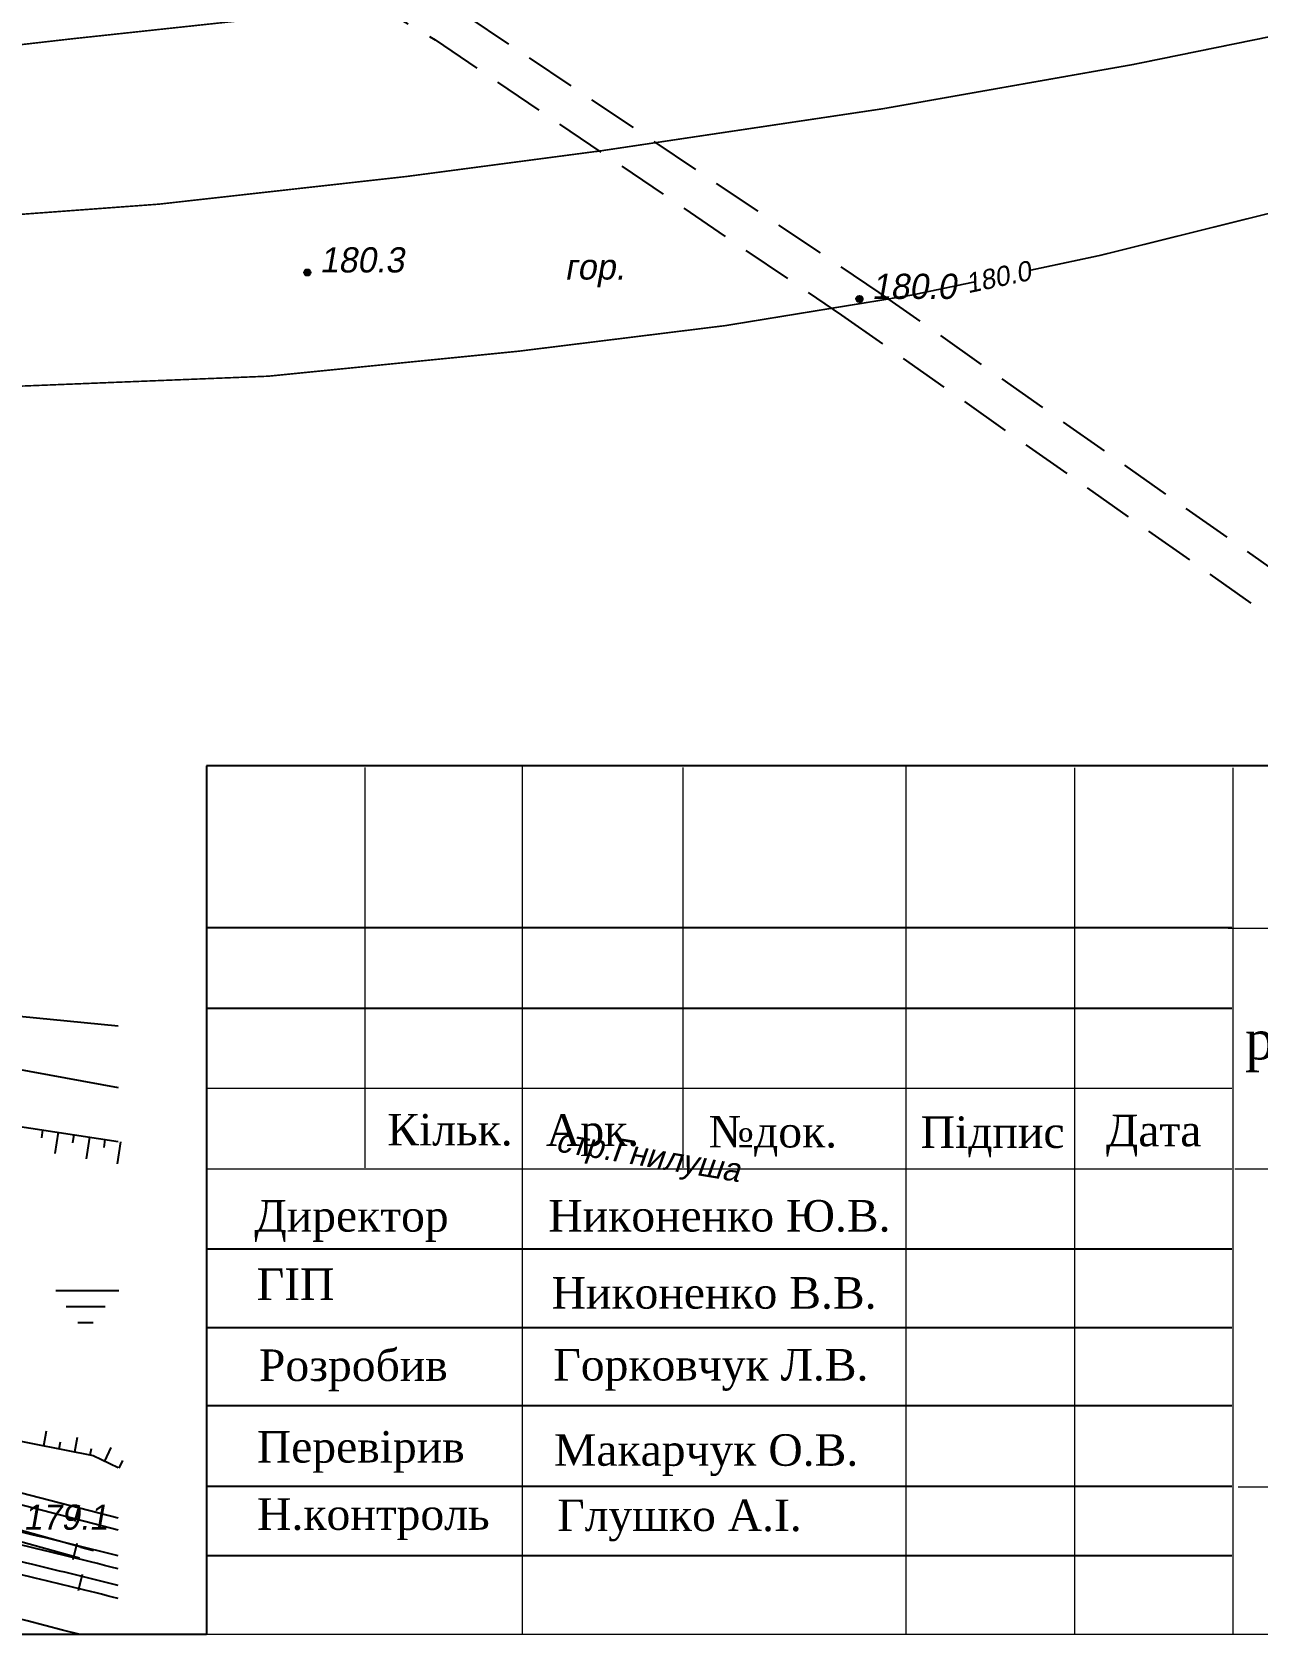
# Model space of a CAD drawing. Header units: millimetres. Extents: x 0 to 6474735, y 0 to 11273163.
# Drawn here: x 3233871.8 to 3234027.4, y 5634883.6 to 5635087.1 of the extents above; entities that cross this region are included whole.
import ezdxf
from ezdxf.enums import TextEntityAlignment as Align

# ---------------------------------------------------------------- set-up
doc = ezdxf.new("R2010")
doc.units = ezdxf.units.MM
doc.linetypes.add('DASHED2', pattern=[9.525, 6.35, -3.175])
for name, color, linetype in [('BL', 7, 'Continuous'), ('LINE_OBJ', 7, 'Continuous'), ('БОЛОТА', 7, 'Continuous'), ('ВЫСОТЫ', 7, 'Continuous'), ('ГОРИЗОНТАЛИ', 22, 'Continuous'), ('ЖЕЛЕЗНЫЕ_ДОРОГИ', 7, 'Continuous'), ('К_РЕЛЬЕФ', 7, 'Continuous'), ('ПИКЕТЫ', 7, 'Continuous'), ('РАСТИТЕЛЬНОСТЬ', 7, 'Continuous'), ('РЕЛЬЕФ', 7, 'Continuous'), ('СЕЛЬХОЗ_УГОДИЯ', 7, 'Continuous'), ('ТОКА_СТ', 1, 'Continuous')]:
    doc.layers.add(name, color=color, linetype=linetype)
doc.styles.add('universw', font='universw.shx', dxfattribs={"oblique": 10})

# ---------------------------------------------------------------- blocks, each defined once
blk = doc.blocks.new('piket')
at = {"layer": 'ПИКЕТЫ', "linetype": 'Continuous'}
h = blk.add_hatch(color=7, dxfattribs=at)
edge = h.paths.add_edge_path()
edge.add_arc((0, 0), 0.3, 0, 360)
at = {"layer": 'ПИКЕТЫ', "color": 7, "linetype": 'Continuous'}
blk.add_circle((0, 0), 0.3, dxfattribs=at)
at = {"layer": 'ВЫСОТЫ', "style": 'universw', "oblique": 6}
blk.add_attdef('H', (1.88, -0.23), '', height=2, dxfattribs=at)
at = {"layer": 'ТОКА_СТ', "style": 'universw', "oblique": 6, "flags": 1}
blk.add_attdef('POINT', text='', height=2, dxfattribs=at).set_placement((0, -2.79), align=Align.CENTER)
blk = doc.blocks.new('468')
at = {"color": 0, "linetype": 'Continuous'}
for p, q in [((-1.904713, 2.041027), (2.099072, 2.041027)), ((1.243894, 0.996781), (-1.243894, 0.996781)), ((-0.505332, 0), (0.46646, 0))]:
    blk.add_line(p, q, dxfattribs=at)

msp = doc.modelspace()

# ---------------------------------------------------------------- linework, layer by layer
at = {"lineweight": 18}
for p, q in [((3233893.929, 5634884.305), (3233893.929, 5634993.934)), ((3234264.222, 5634993.959), (3233894.175, 5634993.959)), ((3233914.015, 5634993.749), (3233914.015, 5634942.934)), ((3233934.015, 5634883.762), (3233934.015, 5634993.814)), ((3233954.445, 5634942.934), (3233954.445, 5634993.749)), ((3233982.695, 5634993.814), (3233982.695, 5634883.746)), ((3234004.156, 5634883.746), (3234004.156, 5634993.718)), ((3234024.181, 5634993.718), (3234024.181, 5634883.752)), ((3234023.605, 5634973.344), (3234263.866, 5634973.344)), ((3234024.074, 5634953.012), (3233893.988, 5634953.012)), ((3233893.988, 5634942.818), (3234024.074, 5634942.818)), ((3234024.463, 5634942.785), (3234263.434, 5634942.785)), ((3234024.878, 5634902.433), (3234264.135, 5634902.433))]:
    msp.add_line(p, q, dxfattribs=at)
for p, q in [((3234024.074, 5634973.4), (3233893.988, 5634973.4)), ((3233893.988, 5634963.206), (3234024.074, 5634963.206)), ((3234024.074, 5634932.625), (3233893.988, 5634932.625)), ((3233893.988, 5634922.662), (3234024.074, 5634922.662)), ((3234024.074, 5634912.7), (3233893.988, 5634912.7)), ((3233893.988, 5634902.506), (3234024.074, 5634902.506)), ((3233893.988, 5634893.702), (3234024.074, 5634893.702))]:
    msp.add_line(p, q)
at = {"color": 7, "lineweight": 18}
msp.add_lwpolyline([(3233108.398, 5636373.935), (3234264.428, 5636373.965), (3234264.435, 5634883.717), (3233108.432, 5634883.638)], close=True, dxfattribs=at)
at = {"color": 7, "linetype": 'Continuous'}
msp.add_lwpolyline([(3233108.398, 5636373.935), (3234264.428, 5636373.965), (3234264.428, 5634993.959), (3233893.929, 5634993.934), (3233893.929, 5634883.692), (3233108.432, 5634883.692)], close=True, dxfattribs=at)
at = {"layer": 'BL'}
msp.add_lwpolyline([(3233877.968, 5634894.796), (3233879.569, 5634894.339)], dxfattribs=at)
at = {"layer": 'LINE_OBJ', "color": 7, "linetype": 'Continuous'}
for points in [[(3233877.91, 5634883.692, 0.0027371), (3233805.69, 5634901.64, 0.0014015), (3233802.383, 5634902.433, 0.0002833), (3233786.01, 5634906.3)], [(3233877.91, 5634883.692, 0.0027371), (3233805.69, 5634901.64, 0.0014015), (3233802.383, 5634902.433, 0.0002833), (3233786.01, 5634906.3)], [(3233877.91, 5634883.692, 0.0027371), (3233805.69, 5634901.64, 0.0014015), (3233802.383, 5634902.433, 0.0002833), (3233786.01, 5634906.3)], [(3233877.91, 5634883.692, 0.0027371), (3233805.69, 5634901.64, 0.0014015), (3233802.383, 5634902.433, 0.0002833), (3233786.01, 5634906.3)], [(3233882.706, 5634893.669, 0.0068106), (3233869.09, 5634896.99, 0.0036209), (3233864.006, 5634898.118, 0.0042993), (3233859.71, 5634899, 0.0039509), (3233854.322, 5634900.014, 0.0059147), (3233850.71, 5634900.62, 0.0043223), (3233847.125, 5634901.146, 0.0031268), (3233842.16, 5634901.8, 0.0063508), (3233837.037, 5634902.376, -0.0060182), (3233831.63, 5634902.98, -0.0057671), (3233831.003, 5634903.065, -0.0003209), (3233819.76, 5634904.73, -0.0107913), (3233814.825, 5634905.573, -0.0059886), (3233805.99, 5634907.39)], [(3233882.706, 5634893.669, 0.0068106), (3233869.09, 5634896.99, 0.0036209), (3233864.006, 5634898.118, 0.0042993), (3233859.71, 5634899, 0.0039509), (3233854.322, 5634900.014, 0.0059147), (3233850.71, 5634900.62, 0.0043223), (3233847.125, 5634901.146, 0.0031268), (3233842.16, 5634901.8, 0.0063508), (3233837.037, 5634902.376, -0.0060182), (3233831.63, 5634902.98, -0.0057671), (3233831.003, 5634903.065, -0.0003209), (3233819.76, 5634904.73, -0.0107913), (3233814.825, 5634905.573, -0.0059886), (3233805.99, 5634907.39)], [(3233882.706, 5634889.922, 0.0026102), (3233871.87, 5634892.57, 0.0006211), (3233857.575, 5634895.966, 0.002552)], [(3233882.706, 5634889.922, 0.0026102), (3233871.87, 5634892.57, 0.0006211), (3233857.575, 5634895.966, 0.002552)]]:
    msp.add_lwpolyline(points, format="xyb", dxfattribs=at)
at = {"layer": 'БОЛОТА', "color": 141, "linetype": 'Continuous', "elevation": 180.2}
msp.add_lwpolyline([(3233812.408, 5634970.552), (3233818.12, 5634970.43), (3233829.94, 5634969.71), (3233849.011, 5634964.234), (3233882.706, 5634960.947)], dxfattribs=at)
at = {"layer": 'БОЛОТА', "color": 7, "linetype": 'Continuous', "elevation": 180.2}
msp.add_lwpolyline([(3233800.384, 5634965.708), (3233817.02, 5634963.43), (3233825.55, 5634962.95), (3233858.02, 5634957.65), (3233882.706, 5634953.138)], dxfattribs=at)
at = {"layer": 'ГОРИЗОНТАЛИ', "color": 34, "linetype": 'Continuous', "const_width": 0.2}
for points in [[(3233980.065, 5635077.411), (3234011.519, 5635082.971), (3234042.219, 5635089.223), (3234073.253, 5635096.381), (3234104.832, 5635104.534)], [(3233722.238, 5635068.541), (3233876.838, 5635086.234), (3233908.399, 5635089.625), (3233914.879, 5635090.444)], [(3233943.345, 5635071.923), (3233943.345, 5635071.923), (3233980.055, 5635077.402)], [(3233998.486, 5635056.86), (3234007.38, 5635058.753), (3234034.556, 5635065.515), (3234067.87, 5635074.541)], [(3233603.153, 5635044.234), (3233887.879, 5635065.248), (3233919.335, 5635068.764), (3233943.352, 5635071.936)], [(3233610.265, 5635031.728), (3233901.772, 5635043.411), (3233933.537, 5635046.583), (3233959.785, 5635049.833), (3233980.814, 5635053.266)]]:
    msp.add_lwpolyline(points, dxfattribs=at)
at = {"layer": 'ГОРИЗОНТАЛИ', "color": 34, "linetype": 'Continuous', "lineweight": 18, "const_width": 0.2}
msp.add_lwpolyline([(3233980.768, 5635053.274), (3233983.428, 5635053.708), (3233991.512, 5635055.402)], dxfattribs=at)
at = {"layer": 'ЖЕЛЕЗНЫЕ_ДОРОГИ', "color": 7, "linetype": 'Continuous'}
for p, q in [((3233877.747, 5634900.113), (3233877.185, 5634898.055)), ((3233877.483, 5634895.264), (3233876.971, 5634893.193)), ((3233877.483, 5634895.264), (3233876.971, 5634893.193)), ((3233878.158, 5634891.323), (3233877.65, 5634889.251)), ((3233878.158, 5634891.323), (3233877.65, 5634889.251))]:
    msp.add_line(p, q, dxfattribs=at)
at = {"layer": 'ЖЕЛЕЗНЫЕ_ДОРОГИ', "color": 7, "linetype": 'Continuous', "elevation": 180.2}
msp.add_lwpolyline([(3233812.408, 5634970.552), (3233818.12, 5634970.43), (3233829.94, 5634969.71), (3233849.011, 5634964.234), (3233882.706, 5634960.947)], dxfattribs=at)
at = {"layer": 'ЖЕЛЕЗНЫЕ_ДОРОГИ', "color": 141, "linetype": 'Continuous', "elevation": 180.2}
msp.add_lwpolyline([(3233800.384, 5634965.708), (3233817.02, 5634963.43), (3233825.55, 5634962.95), (3233858.02, 5634957.65), (3233882.706, 5634953.138)], dxfattribs=at)
at = {"layer": 'ЖЕЛЕЗНЫЕ_ДОРОГИ', "color": 7}
for points in [[(3233877.806, 5634893.364), (3233847.818, 5634901.718), (3233813.222, 5634910.253), (3233783.378, 5634917.131), (3233762.019, 5634920.665), (3233738.729, 5634922.7), (3233738.471, 5634922.713)], [(3233877.968, 5634894.796), (3233847.981, 5634903.15), (3233813.384, 5634911.685), (3233783.54, 5634918.563), (3233762.181, 5634922.098), (3233738.891, 5634924.132), (3233738.634, 5634924.145)]]:
    msp.add_lwpolyline(points, dxfattribs=at)
at = {"layer": 'ЖЕЛЕЗНЫЕ_ДОРОГИ'}
for points in [[(3233882.706, 5634898.448), (3233869.12, 5634901.982), (3233814.35, 5634911.447)], [(3233882.706, 5634896.925), (3233868.874, 5634900.523), (3233814.741, 5634909.878)]]:
    msp.add_lwpolyline(points, dxfattribs=at)
at = {"layer": 'ЖЕЛЕЗНЫЕ_ДОРОГИ', "color": 7, "linetype": 'Continuous'}
for points in [[(3233877.91, 5634883.692, 0.0027371), (3233805.69, 5634901.64, 0.0014015), (3233802.383, 5634902.433, 0.0002833), (3233786.01, 5634906.3)], [(3233877.91, 5634883.692, 0.0027371), (3233805.69, 5634901.64, 0.0014015), (3233802.383, 5634902.433, 0.0002833), (3233786.01, 5634906.3)], [(3233882.706, 5634893.669, 0.0068106), (3233869.09, 5634896.99, 0.0036209), (3233864.006, 5634898.118, 0.0042993), (3233859.71, 5634899, 0.0039509), (3233854.322, 5634900.014, 0.0059147), (3233850.71, 5634900.62, 0.0043223), (3233847.125, 5634901.146, 0.0031268), (3233842.16, 5634901.8, 0.0063508), (3233837.037, 5634902.376, -0.0060182), (3233831.63, 5634902.98, -0.0057671), (3233831.003, 5634903.065, -0.0003209), (3233819.76, 5634904.73, -0.0107913), (3233814.825, 5634905.573, -0.0059886), (3233805.99, 5634907.39)], [(3233882.706, 5634893.669, 0.0068106), (3233869.09, 5634896.99, 0.0036209), (3233864.006, 5634898.118, 0.0042993), (3233859.71, 5634899, 0.0039509), (3233854.322, 5634900.014, 0.0059147), (3233850.71, 5634900.62, 0.0043223), (3233847.125, 5634901.146, 0.0031268), (3233842.16, 5634901.8, 0.0063508), (3233837.037, 5634902.376, -0.0060182), (3233831.63, 5634902.98, -0.0057671), (3233831.003, 5634903.065, -0.0003209), (3233819.76, 5634904.73, -0.0107913), (3233814.825, 5634905.573, -0.0059886), (3233805.99, 5634907.39)], [(3233882.706, 5634888.273, 0.0027039), (3233871.498, 5634891.014, 0.0006211), (3233857.207, 5634894.408, 0.002552)], [(3233882.706, 5634888.273, 0.0027039), (3233871.498, 5634891.014, 0.0006211), (3233857.207, 5634894.408, 0.002552)], [(3233882.706, 5634889.922, 0.0026102), (3233871.87, 5634892.57, 0.0006211), (3233857.575, 5634895.966, 0.002552)], [(3233882.706, 5634889.922, 0.0026102), (3233871.87, 5634892.57, 0.0006211), (3233857.575, 5634895.966, 0.002552)]]:
    msp.add_lwpolyline(points, format="xyb", dxfattribs=at)
msp.add_arc((3233754.016, 5634395.541), 512.883, 75.46837, 77.0754, dxfattribs=at)
msp.add_arc((3233754.016, 5634395.541), 512.883, 75.46837, 77.0754, dxfattribs=at)
at = {"layer": 'К_РЕЛЬЕФ', "color": 7, "linetype": 'Continuous', "flags": 128}
msp.add_lwpolyline([(3233808.941, 5634914.425), (3233814.48, 5634917.26), (3233834.66, 5634917.79), (3233856.8, 5634910.89), (3233868, 5634908.7), (3233879.53, 5634906.43), (3233882.706, 5634904.883)], dxfattribs=at)
msp.add_lwpolyline([(3233808.941, 5634914.425), (3233814.48, 5634917.26), (3233834.66, 5634917.79), (3233856.8, 5634910.89), (3233868, 5634908.7), (3233879.53, 5634906.43), (3233882.706, 5634904.883)], dxfattribs=at)
at = {"layer": 'РЕЛЬЕФ', "color": 7, "linetype": 'Continuous'}
for p, q in [((3233873.125, 5634947.744), (3233872.97, 5634946.724)), ((3233873.125, 5634947.744), (3233872.97, 5634946.724)), ((3233875.103, 5634947.443), (3233874.692, 5634944.749)), ((3233875.103, 5634947.443), (3233874.692, 5634944.749)), ((3233877.08, 5634947.141), (3233876.924, 5634946.117)), ((3233877.08, 5634947.141), (3233876.924, 5634946.117)), ((3233879.058, 5634946.84), (3233878.638, 5634944.086)), ((3233879.058, 5634946.84), (3233878.638, 5634944.086)), ((3233881.035, 5634946.539), (3233880.878, 5634945.509)), ((3233881.035, 5634946.539), (3233880.878, 5634945.509)), ((3233883.013, 5634946.238), (3233882.584, 5634943.424)), ((3233883.013, 5634946.238), (3233882.584, 5634943.424)), ((3233873.265, 5634907.663), (3233873.632, 5634909.528)), ((3233873.265, 5634907.663), (3233873.632, 5634909.528)), ((3233875.237, 5634907.275), (3233875.406, 5634908.131)), ((3233875.237, 5634907.275), (3233875.406, 5634908.131)), ((3233877.209, 5634906.887), (3233877.576, 5634908.751)), ((3233877.209, 5634906.887), (3233877.576, 5634908.751)), ((3233879.181, 5634906.499), (3233879.34, 5634907.304)), ((3233879.181, 5634906.499), (3233879.34, 5634907.304)), ((3233881.017, 5634905.706), (3233881.849, 5634907.414)), ((3233881.017, 5634905.706), (3233881.849, 5634907.414)), ((3233882.824, 5634904.825), (3233883.297, 5634905.797)), ((3233882.824, 5634904.825), (3233883.297, 5634905.797))]:
    msp.add_line(p, q, dxfattribs=at)
at = {"layer": 'РЕЛЬЕФ', "color": 7, "linetype": 'DASHED2', "elevation": 502.381}
for points in [[(3233877.308, 5635117.46), (3233926.983, 5635089.11), (3233979.281, 5635054.042), (3234047.709, 5635005.881)], [(3233872.957, 5635115.43), (3233922.966, 5635086.091), (3233974.541, 5635051.158), (3234042.969, 5635002.997)]]:
    msp.add_lwpolyline(points, dxfattribs=at)
at = {"layer": 'РЕЛЬЕФ', "color": 7, "linetype": 'Continuous', "flags": 128}
msp.add_lwpolyline([(3233816.45, 5634931.58), (3233801.95, 5634938.23), (3233803.12, 5634958.88), (3233817.85, 5634957.84), (3233826.81, 5634958.26), (3233847.49, 5634951.65), (3233882.706, 5634946.284)], dxfattribs=at)
msp.add_lwpolyline([(3233816.45, 5634931.58), (3233801.95, 5634938.23), (3233803.12, 5634958.88), (3233817.85, 5634957.84), (3233826.81, 5634958.26), (3233847.49, 5634951.65), (3233882.706, 5634946.284)], dxfattribs=at)
at = {"layer": 'РЕЛЬЕФ', "color": 2, "linetype": 'Continuous'}
msp.add_lwpolyline([(3233880.166, 5634906.052), (3233880.192, 5634906.107)], dxfattribs=at)

# ---------------------------------------------------------------- block references
at = {"layer": 'БОЛОТА', "color": 3, "linetype": 'Continuous', "xscale": 2, "yscale": 2, "zscale": 2}
msp.add_blockref('468', (3233878.6, 5634923.279), dxfattribs=at)
at = {"layer": 'ПИКЕТЫ', "color": 7}
ref = msp.add_blockref('piket', (3233906.729, 5635056.575, 899.146), dxfattribs=dict(at, xscale=1.333333333333333, yscale=1.333333333333333, zscale=1.333333333333333))
ref.add_attrib('H', '180.3', (3233908.289, 5635056.575, 899.146), dxfattribs={"layer": 'ВЫСОТЫ', "height": 3.2, "style": 'universw', "oblique": 10})
ref = msp.add_blockref('piket', (3233976.8, 5635053.217, 899.146), dxfattribs=dict(at, xscale=1.333333333333333, yscale=1.333333333333333, zscale=1.333333333333333))
ref.add_attrib('H', '180.0', (3233978.36, 5635053.217, 899.146), dxfattribs={"layer": 'ВЫСОТЫ', "height": 3.2, "style": 'universw', "oblique": 10})
at = {"layer": 'ПИКЕТЫ', "color": 4}
ref = msp.add_blockref('piket', (3233869.09, 5634896.99, 179.14), dxfattribs=dict(at, xscale=1.333333333333333, yscale=1.333333333333333, zscale=1.333333333333333))
ref.add_attrib('H', '179.1', (3233870.69, 5634896.99, 179.14), dxfattribs={"layer": 'ВЫСОТЫ', "height": 3.2, "style": 'universw', "oblique": 10})
ref = msp.add_blockref('piket', (3233869.09, 5634896.99, 179.14), dxfattribs=dict(at, xscale=1.333333333333333, yscale=1.333333333333333, zscale=1.333333333333333))
ref.add_attrib('H', '179.1', (3233870.69, 5634896.99, 179.14), dxfattribs={"layer": 'ВЫСОТЫ', "height": 3.2, "style": 'universw', "oblique": 10})
ref = msp.add_blockref('piket', (3233869.09, 5634896.99, 179.14), dxfattribs=dict(at, xscale=1.333333333333333, yscale=1.333333333333333, zscale=1.333333333333333))
ref.add_attrib('H', '179.1', (3233870.69, 5634896.99, 179.14), dxfattribs={"layer": 'ВЫСОТЫ', "height": 3.2, "style": 'universw', "oblique": 10})
ref = msp.add_blockref('piket', (3233869.09, 5634896.99, 179.14), dxfattribs=dict(at, xscale=1.333333333333333, yscale=1.333333333333333, zscale=1.333333333333333))
ref.add_attrib('H', '179.1', (3233870.69, 5634896.99, 179.14), dxfattribs={"layer": 'ВЫСОТЫ', "height": 3.2, "style": 'universw', "oblique": 10})
ref = msp.add_blockref('piket', (3233869.09, 5634896.99, 179.14), dxfattribs=dict(at, xscale=1.333333333333333, yscale=1.333333333333333, zscale=1.333333333333333))
ref.add_attrib('H', '179.1', (3233870.69, 5634896.99, 179.14), dxfattribs={"layer": 'ВЫСОТЫ', "height": 3.2, "style": 'universw', "oblique": 10})
ref = msp.add_blockref('piket', (3233869.09, 5634896.99, 179.14), dxfattribs=dict(at, xscale=1.333333333333333, yscale=1.333333333333333, zscale=1.333333333333333))
ref.add_attrib('H', '179.1', (3233870.69, 5634896.99, 179.14), dxfattribs={"layer": 'ВЫСОТЫ', "height": 3.2, "style": 'universw', "oblique": 10})

# ---------------------------------------------------------------- texts
at = {"insert": (3234025.745, 5634970.03), "char_height": 6, "width": 195.36307, "attachment_point": 1}
msp.add_mtext('{\\fTimes New Roman|b0|i0|c204|p18;\\H0.8333x;\\C7;        Коростенське (Могилянське) \\Pродовище граніту Коростенського району\\P            Житомирської області}', dxfattribs=at)
at = {"lineweight": 20, "char_height": 4, "attachment_point": 1}
for s, insert, width in [('{\\fTimes New Roman|b0|i0|c204|p18;\\C7;Кільк.}', (3233916.869, 5634949.771), 26.14525), ('{\\fTimes New Roman|b0|i0|c204|p18;\\C7;Арк.}', (3233937.018, 5634949.716), 26.14525), ('{\\fTimes New Roman|b0|i0|c204|p18;\\C7;№док.}', (3233957.66, 5634949.514), 26.14525), ('{\\fTimes New Roman|b0|i0|c204|p18;\\C7;Підпис}', (3233984.563, 5634949.457), 26.14525), ('{\\fTimes New Roman|b0|i0|c204|p18;\\C7;Дата}', (3234008.075, 5634949.666), 26.14525), ('{\\fTimes New Roman|b0|i0|c204|p18;\\C7;Директор}', (3233899.991, 5634938.836), 26.14525), ('{\\fTimes New Roman|b0|i0|c204|p18;\\C7;Никоненко Ю.В.}', (3233937.314, 5634938.844), 49.17457), ('{\\fTimes New Roman|b0|i0|c204|p18;\\C7;ГІП}', (3233900.306, 5634930.153), 26.14525), ('{\\fTimes New Roman|b0|i0|c204|p18;\\C7;Никоненко В.В.}', (3233937.724, 5634929.06), 49.17457), ('{\\fTimes New Roman|b0|i0|c204|p18;\\C7;Розробив}', (3233900.579, 5634919.877), 26.14525), ('{\\fTimes New Roman|b0|i0|c204|p18;\\C7;Горковчук Л.В.}', (3233937.944, 5634919.934), 49.17457), ('{\\fTimes New Roman|b0|i0|c204|p18;\\C7;Перевірив}', (3233900.314, 5634909.517), 26.14525), ('{\\fTimes New Roman|b0|i0|c204|p18;\\C7;Макарчук О.В.}', (3233938.039, 5634909.115), 49.17457), ('{\\fTimes New Roman|b0|i0|c204|p18;\\C7;Н.контроль}', (3233900.354, 5634900.978), 31.09114), ('{\\fTimes New Roman|b0|i0|c204|p18;\\C7;Глушко А.І.}', (3233938.433, 5634900.827), 49.17457)]:
    msp.add_mtext(s, dxfattribs=dict(at, insert=insert, width=width))
at = {"color": 6, "insert": (3233938.634, 5634948.003), "char_height": 3, "width": 29, "attachment_point": 1, "rotation": 350.4084, "style": 'universw'}
msp.add_mtext('{\\C18;\\c0;стр.Гнилуша}', dxfattribs=at)
at = {"layer": 'РАСТИТЕЛЬНОСТЬ', "color": 14, "linetype": 'Continuous', "style": 'universw', "oblique": 10}
msp.add_text('180.0', height=2.5, rotation=11.895, dxfattribs=at).set_placement((3233994.661, 5635054.786, 691.651), align=Align.CENTER)
at = {"layer": 'СЕЛЬХОЗ_УГОДИЯ', "color": 7, "linetype": 'Continuous', "style": 'universw', "oblique": 10}
msp.add_text('гор.', height=3.25, dxfattribs=at).set_placement((3233943.205, 5635055.679, 899.146), align=Align.CENTER)

doc.saveas('drawing.dxf')
